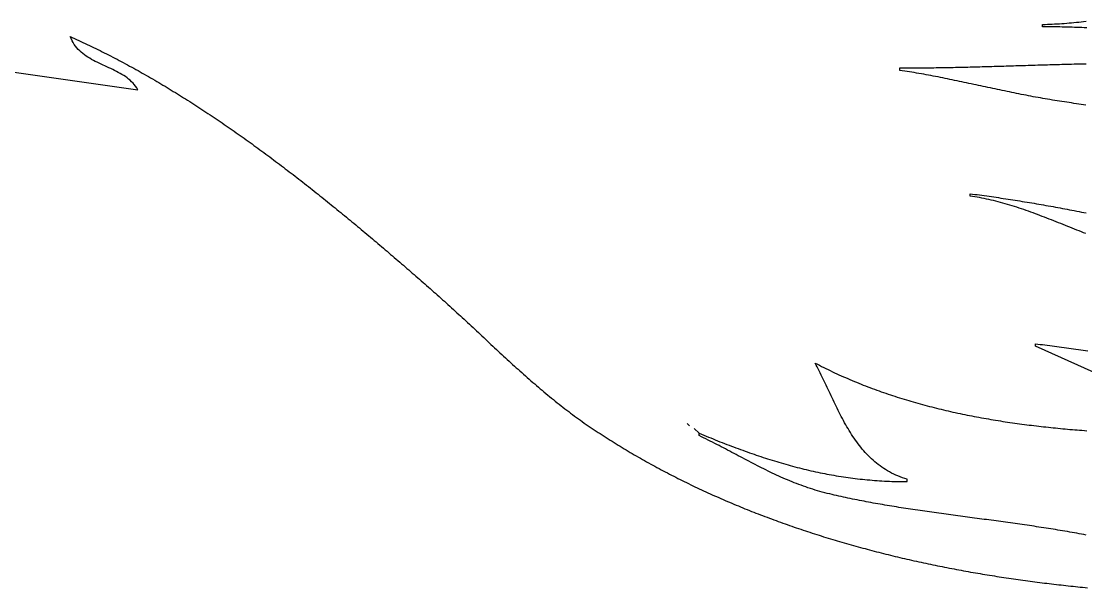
# Model space of a CAD drawing. Extents: x 0 to 3997, y 0 to 1531.
# Drawn here: x 3335.8 to 3775.8, y 295.1 to 529.3 of the extents above; entities that cross this region are included whole.
import ezdxf

# ---------------------------------------------------------------- set-up
doc = ezdxf.new("R2010")
doc.units = 0
doc.layers.add('C159', color=159, linetype='CONTINUOUS')
doc.layers.add('C7', color=7, linetype='CONTINUOUS')

msp = doc.modelspace()

# ---------------------------------------------------------------- linework, layer by layer
at = {"layer": 'C159'}
for points in [[(3776.2053, 526.5892), (3775.1992, 526.6322), (3774.1925, 526.673), (3773.1853, 526.7115), (3772.1775, 526.7478), (3771.1691, 526.7817), (3770.16, 526.8134), (3769.1504, 526.8426), (3768.1401, 526.8694), (3767.1292, 526.8939), (3766.1176, 526.9158), (3765.1054, 526.9353), (3764.0925, 526.9523), (3763.0789, 526.9667), (3762.0645, 526.9786), (3761.0495, 526.9879), (3760.0337, 526.9946), (3759.0172, 526.9986), (3758, 527), (3758, 528), (3758.9899, 528.0237), (3759.9808, 528.054), (3760.9726, 528.0906), (3761.9654, 528.1334), (3762.959, 528.1822), (3763.9535, 528.2369), (3764.9487, 528.2973), (3765.9448, 528.3632), (3766.9416, 528.4344), (3767.9391, 528.5108), (3768.9373, 528.5922), (3769.9361, 528.6784), (3770.9356, 528.7693), (3771.9357, 528.8647), (3772.9363, 528.9645), (3773.9375, 529.0684), (3774.9391, 529.1762), (3775.9413, 529.2879)], [(3326, 509.2469), (3384, 501), (3383.5519, 501.7371), (3383.0683, 502.4358), (3382.5511, 503.0981), (3382.0021, 503.7261), (3381.4232, 504.3219), (3380.8161, 504.8876), (3380.1829, 505.4254), (3379.5254, 505.9373), (3378.8454, 506.4255), (3378.1447, 506.892), (3377.4253, 507.3389), (3376.6891, 507.7685), (3375.9378, 508.1827), (3375.1734, 508.5837), (3374.3977, 508.9736), (3373.6126, 509.3544), (3372.8199, 509.7284), (3372.0215, 510.0976), (3371.2193, 510.4641), (3370.4151, 510.8301), (3369.6109, 511.1975), (3368.8083, 511.5686), (3368.0095, 511.9455), (3367.2161, 512.3302), (3366.4301, 512.7249), (3365.6532, 513.1316), (3364.8875, 513.5525), (3364.1348, 513.9897), (3363.3968, 514.4453), (3362.6755, 514.9213), (3361.9728, 515.42), (3361.2905, 515.9434), (3360.6305, 516.4936), (3359.9945, 517.0728), (3359.3846, 517.6829), (3358.8026, 518.3262), (3358.2503, 519.0048), (3357.7296, 519.7207), (3357.2423, 520.476), (3356.7904, 521.273), (3356.3756, 522.1136), (3356, 523), (3356.8894, 522.6021), (3357.7781, 522.2012), (3358.666, 521.7973), (3359.5531, 521.3906), (3360.4395, 520.9809), (3361.325, 520.5682), (3362.2098, 520.1527), (3363.0938, 519.7343), (3363.977, 519.3131), (3364.8595, 518.889), (3365.7412, 518.4621), (3366.622, 518.0324), (3367.5021, 517.6), (3368.3814, 517.1647), (3369.2599, 516.7267), (3370.1377, 516.286), (3371.0146, 515.8426), (3371.8907, 515.3965), (3372.7661, 514.9477), (3373.6406, 514.4962), (3374.5144, 514.0421), (3375.3874, 513.5854), (3376.2595, 513.1261), (3377.1309, 512.6643), (3378.0015, 512.1998), (3378.8713, 511.7328), (3379.7402, 511.2633), (3380.6084, 510.7913), (3381.4758, 510.3167), (3382.3423, 509.8397), (3383.2081, 509.3603), (3384.0731, 508.8784), (3384.9372, 508.3941), (3385.8005, 507.9073), (3386.6631, 507.4183), (3387.5248, 506.9268), (3388.3857, 506.433), (3389.2458, 505.9368), (3390.1051, 505.4384), (3390.9635, 504.9377), (3391.8212, 504.4346), (3392.678, 503.9294), (3393.5341, 503.4219), (3394.3892, 502.9121), (3395.2436, 502.4002), (3396.0972, 501.8861), (3396.9499, 501.3698), (3397.8018, 500.8514), (3398.6529, 500.3309), (3399.5032, 499.8082), (3400.3526, 499.2834), (3401.2012, 498.7566), (3402.049, 498.2277), (3402.896, 497.6968), (3403.7421, 497.1639), (3404.5874, 496.6289), (3405.4318, 496.092), (3406.2755, 495.5531), (3407.1183, 495.0123), (3407.9602, 494.4695), (3408.8013, 493.9248), (3409.6416, 493.3782), (3410.4811, 492.8298), (3411.3197, 492.2795), (3412.1574, 491.7273), (3412.9943, 491.1734), (3413.8304, 490.6176), (3414.6656, 490.0601), (3415.5, 489.5008), (3416.3336, 488.9397), (3417.1663, 488.3769), (3417.9981, 487.8124), (3418.8291, 487.2462), (3419.6592, 486.6783), (3420.4885, 486.1088), (3421.317, 485.5377), (3422.1446, 484.9649), (3422.9713, 484.3905), (3423.7972, 483.8145), (3424.6222, 483.237), (3425.4464, 482.6579), (3426.2697, 482.0773), (3427.0921, 481.4951), (3427.9137, 480.9115), (3428.7344, 480.3264), (3429.5543, 479.7399), (3430.3732, 479.1519), (3431.1914, 478.5625), (3432.0086, 477.9717), (3432.825, 477.3795), (3433.6406, 476.7859), (3434.4552, 476.191), (3435.269, 475.5948), (3436.0819, 474.9972), (3436.894, 474.3984), (3437.7051, 473.7982), (3438.5154, 473.1969), (3439.3248, 472.5942), (3440.1334, 471.9904), (3440.941, 471.3854), (3441.7478, 470.7791), (3442.5537, 470.1717), (3443.3587, 469.5632), (3444.1629, 468.9535), (3444.9661, 468.3428), (3445.7685, 467.7309), (3446.57, 467.1179), (3447.3706, 466.5039), (3448.1703, 465.8889), (3448.9691, 465.2728), (3449.7671, 464.6557), (3450.5641, 464.0377), (3451.3603, 463.4186), (3452.1555, 462.7987), (3452.9499, 462.1778), (3453.7434, 461.556), (3454.536, 460.9332), (3455.3276, 460.3097), (3456.1184, 459.6852), (3456.9083, 459.0599), (3457.6973, 458.4338), (3458.4854, 457.8069), (3459.2725, 457.1792), (3460.0588, 456.5508), (3460.8442, 455.9216), (3461.6287, 455.2916), (3462.4122, 454.661), (3463.1949, 454.0296), (3463.9766, 453.3976), (3464.7575, 452.7649), (3465.5374, 452.1316), (3466.3164, 451.4977), (3467.0945, 450.8631), (3467.8717, 450.228), (3468.6479, 449.5923), (3469.4233, 448.956), (3470.1977, 448.3193), (3470.9713, 447.682), (3471.7439, 447.0442), (3472.5155, 446.4059), (3473.2863, 445.7672), (3474.0561, 445.128), (3474.8251, 444.4885), (3475.593, 443.8485), (3476.3601, 443.2081), (3477.1262, 442.5674), (3477.8915, 441.9263), (3478.6557, 441.2848), (3479.4191, 440.6431), (3480.1815, 440.0011), (3480.943, 439.3588), (3481.7036, 438.7162), (3482.4632, 438.0734), (3483.2219, 437.4304), (3483.9796, 436.7872), (3484.7364, 436.1437), (3485.4923, 435.5002), (3486.2473, 434.8564), (3487.0013, 434.2126), (3487.7543, 433.5686), (3488.5064, 432.9245), (3489.2576, 432.2804), (3490.0078, 431.6361), (3490.7571, 430.9919), (3491.5054, 430.3476), (3492.2528, 429.7033), (3492.9993, 429.0591), (3493.7448, 428.4149), (3494.4893, 427.7707), (3495.2329, 427.1266), (3495.9755, 426.4825), (3496.7172, 425.8386), (3497.4579, 425.1948), (3498.1977, 424.5512), (3498.9365, 423.9077), (3499.6743, 423.2643), (3500.4112, 422.6212), (3501.1472, 421.9783), (3501.8821, 421.3356), (3502.6162, 420.6932), (3503.3492, 420.051), (3504.0813, 419.4091), (3504.8124, 418.7676), (3505.5426, 418.1263), (3506.2717, 417.4854), (3507, 416.8449), (3507.7435, 416.189), (3508.4865, 415.5306), (3509.229, 414.8697), (3509.971, 414.2065), (3510.7126, 413.541), (3511.4537, 412.8733), (3512.1945, 412.2035), (3512.935, 411.5317), (3513.6752, 410.858), (3514.4151, 410.1824), (3515.1547, 409.5051), (3515.8942, 408.8262), (3516.6336, 408.1458), (3517.3728, 407.4638), (3518.1119, 406.7805), (3518.8511, 406.0959), (3519.5902, 405.4102), (3520.3293, 404.7233), (3521.0685, 404.0354), (3521.8078, 403.3467), (3522.5472, 402.6571), (3523.2868, 401.9667), (3524.0267, 401.2757), (3524.7667, 400.5842), (3525.5071, 399.8922), (3526.2478, 399.1998), (3526.9888, 398.5072), (3527.7302, 397.8143), (3528.4721, 397.1214), (3529.2144, 396.4285), (3529.9572, 395.7356), (3530.7006, 395.0429), (3531.4446, 394.3505), (3532.1891, 393.6585), (3532.9343, 392.9669), (3533.6802, 392.2758), (3534.4268, 391.5853), (3535.1742, 390.8956), (3535.9223, 390.2067), (3536.6713, 389.5187), (3537.4212, 388.8317), (3538.172, 388.1458), (3538.9236, 387.461), (3539.6763, 386.7776), (3540.43, 386.0954), (3541.1847, 385.4147), (3541.9405, 384.7356), (3542.6975, 384.0581), (3543.4556, 383.3823), (3544.2149, 382.7083), (3544.9754, 382.0363), (3545.7372, 381.3662), (3546.5002, 380.6982), (3547.2647, 380.0324), (3548.0305, 379.3688), (3548.7977, 378.7076), (3549.5663, 378.0488), (3550.3365, 377.3926), (3551.1081, 376.739), (3551.8813, 376.0882), (3552.6561, 375.4401), (3553.4326, 374.795), (3554.2107, 374.1528), (3554.9905, 373.5138), (3555.772, 372.8779), (3556.5554, 372.2452), (3557.3405, 371.616), (3558.1275, 370.9901), (3558.9163, 370.3678), (3559.7071, 369.7492), (3560.4998, 369.1342), (3561.2946, 368.5231), (3562.0913, 367.9159), (3562.8901, 367.3127), (3563.6911, 366.7135), (3564.4941, 366.1185), (3565.2994, 365.5278), (3566.1068, 364.9415), (3566.9165, 364.3596), (3567.7285, 363.7822), (3568.5428, 363.2095), (3569.3594, 362.6415), (3570.1785, 362.0783), (3571, 361.52), (3571.8106, 360.9741), (3572.6229, 360.4309), (3573.4369, 359.8902), (3574.2525, 359.3521), (3575.0697, 358.8166), (3575.8885, 358.2837), (3576.709, 357.7533), (3577.531, 357.2255), (3578.3547, 356.7003), (3579.1799, 356.1776), (3580.0068, 355.6574), (3580.8352, 355.1398), (3581.6651, 354.6248), (3582.4966, 354.1122), (3583.3297, 353.6022), (3584.1643, 353.0947), (3585.0005, 352.5897), (3585.8381, 352.0872), (3586.6773, 351.5873), (3587.518, 351.0898), (3588.3602, 350.5949), (3589.2039, 350.1024), (3590.0491, 349.6124), (3590.8958, 349.1249), (3591.7439, 348.6399), (3592.5935, 348.1573), (3593.4446, 347.6772), (3594.2971, 347.1996), (3595.1511, 346.7244), (3596.0064, 346.2517), (3596.8633, 345.7814), (3597.7215, 345.3136), (3598.5811, 344.8482), (3599.4422, 344.3853), (3600.3046, 343.9247), (3601.1684, 343.4666), (3602.0336, 343.0109), (3602.9002, 342.5577), (3603.7681, 342.1068), (3604.6374, 341.6583), (3605.5081, 341.2123), (3606.3801, 340.7686), (3607.2534, 340.3273), (3608.128, 339.8884), (3609.004, 339.4519), (3609.8812, 339.0178), (3610.7598, 338.586), (3611.6397, 338.1566), (3612.5208, 337.7295), (3613.4032, 337.3048), (3614.2869, 336.8825), (3615.1719, 336.4625), (3616.0581, 336.0448), (3616.9456, 335.6295), (3617.8343, 335.2165), (3618.7242, 334.8058), (3619.6153, 334.3974), (3620.5077, 333.9914), (3621.4013, 333.5877), (3622.2961, 333.1862), (3623.192, 332.7871), (3624.0892, 332.3903), (3624.9875, 331.9957), (3625.887, 331.6035), (3626.7877, 331.2135), (3627.6895, 330.8258), (3628.5925, 330.4404), (3629.4966, 330.0572), (3630.4018, 329.6763), (3631.3082, 329.2976), (3632.2157, 328.9212), (3633.1242, 328.5471), (3634.0339, 328.1752), (3634.9447, 327.8055), (3635.8565, 327.4381), (3636.7695, 327.0729), (3637.6835, 326.7099), (3638.5985, 326.3491), (3639.5147, 325.9905), (3640.4318, 325.6342), (3641.35, 325.28), (3642.2692, 324.928), (3643.1895, 324.5783), (3644.1108, 324.2307), (3645.033, 323.8853), (3645.9563, 323.5421), (3646.8805, 323.201), (3647.8058, 322.8622), (3648.732, 322.5254), (3649.6592, 322.1909), (3650.5873, 321.8585), (3651.5164, 321.5282), (3652.4465, 321.2001), (3653.3774, 320.8741), (3654.3094, 320.5503), (3655.2422, 320.2286), (3656.1759, 319.909), (3657.1106, 319.5915), (3658.0461, 319.2761), (3658.9825, 318.9629), (3659.9199, 318.6517), (3660.858, 318.3427), (3661.7971, 318.0357), (3662.737, 317.7308), (3663.6778, 317.4281), (3664.6194, 317.1274), (3665.5618, 316.8287), (3666.5051, 316.5322), (3667.4492, 316.2377), (3668.3941, 315.9452), (3669.3398, 315.6548), (3670.2863, 315.3665), (3671.2336, 315.0802), (3672.1817, 314.796), (3673.1306, 314.5138), (3674.0802, 314.2336), (3675.0305, 313.9554), (3675.9817, 313.6793), (3676.9335, 313.4051), (3677.8861, 313.133), (3678.8395, 312.8629), (3679.7935, 312.5948), (3680.7483, 312.3287), (3681.7037, 312.0646), (3682.6599, 311.8025), (3683.6167, 311.5423), (3684.5743, 311.2841), (3685.5325, 311.0279), (3686.4913, 310.7737), (3687.4509, 310.5214), (3688.411, 310.2711), (3689.3718, 310.0227), (3690.3333, 309.7763), (3691.2954, 309.5318), (3692.258, 309.2892), (3693.2213, 309.0486), (3694.1852, 308.8099), (3695.1497, 308.5732), (3696.1148, 308.3383), (3697.0805, 308.1054), (3698.0467, 307.8743), (3699.0135, 307.6452), (3699.9809, 307.418), (3700.9488, 307.1926), (3701.9172, 306.9692), (3702.8862, 306.7476), (3703.8557, 306.5279), (3704.8257, 306.3101), (3705.7963, 306.0942), (3706.7673, 305.8801), (3707.7388, 305.6678), (3708.7108, 305.4575), (3709.6833, 305.2489), (3710.6563, 305.0423), (3711.6297, 304.8374), (3712.6036, 304.6344), (3713.5779, 304.4332), (3714.5527, 304.2339), (3715.5279, 304.0363), (3716.5035, 303.8406), (3717.4795, 303.6467), (3718.456, 303.4546), (3719.4328, 303.2642), (3720.41, 303.0757), (3721.3877, 302.889), (3722.3657, 302.704), (3723.344, 302.5209), (3724.3228, 302.3395), (3725.3019, 302.1598), (3726.2813, 301.982), (3727.2611, 301.8059), (3728.2412, 301.6315), (3729.2216, 301.459), (3730.2023, 301.2881), (3731.1834, 301.119), (3732.1647, 300.9516), (3733.1464, 300.786), (3734.1283, 300.6221), (3735.1105, 300.4599), (3736.093, 300.2994), (3737.0757, 300.1406), (3738.0587, 299.9835), (3739.0419, 299.8282), (3740.0254, 299.6745), (3741.0091, 299.5225), (3741.993, 299.3722), (3742.9771, 299.2236), (3743.9615, 299.0767), (3744.946, 298.9314), (3745.9308, 298.7878), (3746.9157, 298.6459), (3747.9008, 298.5056), (3748.886, 298.367), (3749.8714, 298.23), (3750.857, 298.0947), (3751.8427, 297.961), (3752.8286, 297.8289), (3753.8146, 297.6985), (3754.8007, 297.5696), (3755.7869, 297.4424), (3756.7732, 297.3169), (3757.7596, 297.1929), (3758.7461, 297.0705), (3759.7327, 296.9497), (3760.7194, 296.8305), (3761.7061, 296.7129), (3762.6929, 296.5969), (3763.6798, 296.4825), (3764.6667, 296.3696), (3765.6536, 296.2583), (3766.6405, 296.1486), (3767.6275, 296.0404), (3768.6145, 295.9338), (3769.6015, 295.8287), (3770.5885, 295.7252), (3771.5754, 295.6232), (3772.5624, 295.5227), (3773.5493, 295.4238), (3774.5362, 295.3264), (3775.5231, 295.2305), (3776.5099, 295.1361)], [(3764, 496.4243), (3763.0101, 496.5796), (3762.0205, 496.7384), (3761.0313, 496.9007), (3760.0424, 497.0662), (3759.0538, 497.2349), (3758.0655, 497.4066), (3757.0776, 497.5813), (3756.0899, 497.7588), (3755.1025, 497.939), (3754.1154, 498.1218), (3753.1285, 498.3071), (3752.1419, 498.4947), (3751.1556, 498.6847), (3750.1694, 498.8767), (3749.1836, 499.0708), (3748.1979, 499.2668), (3747.2124, 499.4646), (3746.2272, 499.6641), (3745.2421, 499.8652), (3744.2572, 500.0677), (3743.2725, 500.2716), (3742.288, 500.4767), (3741.3036, 500.6829), (3740.3194, 500.8902), (3739.3353, 501.0983), (3738.3514, 501.3072), (3737.3675, 501.5168), (3736.3838, 501.727), (3735.4002, 501.9375), (3734.4167, 502.1484), (3733.4333, 502.3596), (3732.4499, 502.5708), (3731.4667, 502.782), (3730.4834, 502.993), (3729.5003, 503.2039), (3728.5171, 503.4143), (3727.5341, 503.6243), (3726.551, 503.8338), (3725.568, 504.0425), (3724.5849, 504.2504), (3723.6019, 504.4574), (3722.6188, 504.6633), (3721.6358, 504.8682), (3720.6527, 505.0717), (3719.6696, 505.2739), (3718.6864, 505.4745), (3717.7032, 505.6736), (3716.7199, 505.8709), (3715.7365, 506.0665), (3714.7531, 506.26), (3713.7696, 506.4516), (3712.7859, 506.6409), (3711.8022, 506.8279), (3710.8183, 507.0126), (3709.8344, 507.1947), (3708.8503, 507.3743), (3707.866, 507.551), (3706.8816, 507.725), (3705.8971, 507.8959), (3704.9123, 508.0638), (3703.9274, 508.2285), (3702.9423, 508.3898), (3701.9571, 508.5478), (3700.9716, 508.7022), (3699.9859, 508.8529), (3699, 509), (3699, 510), (3700.002, 510.0006), (3701.0039, 510.0024), (3702.0057, 510.0053), (3703.0073, 510.0095), (3704.0088, 510.0147), (3705.0102, 510.0211), (3706.0114, 510.0285), (3707.0125, 510.037), (3708.0134, 510.0465), (3709.0143, 510.057), (3710.015, 510.0685), (3711.0156, 510.081), (3712.016, 510.0944), (3713.0164, 510.1086), (3714.0167, 510.1238), (3715.0168, 510.1398), (3716.0169, 510.1566), (3717.0168, 510.1743), (3718.0167, 510.1927), (3719.0165, 510.2118), (3720.0162, 510.2317), (3721.0158, 510.2524), (3722.0153, 510.2736), (3723.0148, 510.2956), (3724.0141, 510.3182), (3725.0134, 510.3413), (3726.0127, 510.3651), (3727.0118, 510.3894), (3728.011, 510.4143), (3729.01, 510.4396), (3730.009, 510.4654), (3731.008, 510.4917), (3732.0069, 510.5185), (3733.0057, 510.5456), (3734.0046, 510.5731), (3735.0034, 510.601), (3736.0021, 510.6292), (3737.0008, 510.6577), (3737.9995, 510.6865), (3738.9982, 510.7156), (3739.9969, 510.7449), (3740.9955, 510.7744), (3741.9941, 510.8041), (3742.9927, 510.834), (3743.9913, 510.864), (3744.99, 510.8941), (3745.9886, 510.9243), (3746.9872, 510.9545), (3747.9858, 510.9848), (3748.9844, 511.0151), (3749.9831, 511.0454), (3750.9817, 511.0756), (3751.9804, 511.1058), (3752.9791, 511.1359), (3753.9778, 511.1659), (3754.9766, 511.1958), (3755.9754, 511.2255), (3756.9742, 511.255), (3757.9731, 511.2843), (3758.972, 511.3134), (3759.971, 511.3422), (3760.97, 511.3707), (3761.9691, 511.3989), (3762.9682, 511.4268), (3763.9674, 511.4543), (3764.9666, 511.4814), (3765.9659, 511.5082), (3766.9653, 511.5345), (3767.9648, 511.5603), (3768.9643, 511.5856), (3769.964, 511.6105), (3770.9637, 511.6348), (3771.9635, 511.6586), (3772.9633, 511.6817), (3773.9633, 511.7043), (3774.9634, 511.7263), (3775.9636, 511.7475)], [(3775.8946, 494.617), (3774.9036, 494.7646), (3773.9124, 494.9128), (3772.9213, 495.0616), (3771.9302, 495.2109), (3770.939, 495.3607), (3769.9478, 495.5111), (3768.9565, 495.662), (3767.9653, 495.8134), (3766.974, 495.9654), (3765.9827, 496.1179), (3764.9913, 496.2708), (3764, 496.4244)], [(3775.8959, 441.5004), (3774.9587, 441.8702), (3774.02, 442.2423), (3773.0797, 442.6163), (3772.1379, 442.9919), (3771.1946, 443.369), (3770.2499, 443.7471), (3769.3039, 444.126), (3768.3566, 444.5053), (3767.4079, 444.8849), (3766.4581, 445.2644), (3765.5071, 445.6434), (3764.5549, 446.0218), (3763.6017, 446.3992), (3762.6474, 446.7754), (3761.6922, 447.15), (3760.736, 447.5227), (3759.7789, 447.8933), (3758.8209, 448.2614), (3757.8622, 448.6268), (3756.9027, 448.9891), (3755.9425, 449.3482), (3754.9816, 449.7036), (3754.0202, 450.0551), (3753.0581, 450.4025), (3752.0956, 450.7453), (3751.1325, 451.0834), (3750.1691, 451.4163), (3749.2052, 451.7439), (3748.2411, 452.0659), (3747.2766, 452.3819), (3746.3119, 452.6916), (3745.3471, 452.9948), (3744.382, 453.2912), (3743.4169, 453.5804), (3742.4517, 453.8622), (3741.4866, 454.1363), (3740.5214, 454.4024), (3739.5564, 454.6602), (3738.5915, 454.9094), (3737.6267, 455.1497), (3736.6622, 455.3809), (3735.698, 455.6026), (3734.7341, 455.8145), (3733.7706, 456.0163), (3732.8075, 456.2079), (3731.8449, 456.3887), (3730.8828, 456.5587), (3729.9212, 456.7174), (3728.9603, 456.8646), (3728, 457), (3728, 458), (3728.983, 457.8742), (3729.9658, 457.7467), (3730.9484, 457.6174), (3731.9309, 457.4864), (3732.9131, 457.3538), (3733.8952, 457.2194), (3734.8771, 457.0834), (3735.8588, 456.9457), (3736.8404, 456.8064), (3737.8218, 456.6654), (3738.803, 456.5228), (3739.784, 456.3787), (3740.7649, 456.2329), (3741.7456, 456.0856), (3742.7261, 455.9367), (3743.7065, 455.7863), (3744.6867, 455.6344), (3745.6667, 455.481), (3746.6466, 455.3261), (3747.6263, 455.1697), (3748.6059, 455.0118), (3749.5853, 454.8525), (3750.5646, 454.6918), (3751.5437, 454.5296), (3752.5226, 454.366), (3753.5014, 454.2011), (3754.4801, 454.0348), (3755.4586, 453.8671), (3756.437, 453.6981), (3757.4152, 453.5278), (3758.3933, 453.3561), (3759.3713, 453.1832), (3760.3491, 453.0089), (3761.3268, 452.8334), (3762.3043, 452.6567), (3763.2817, 452.4787), (3764.259, 452.2995), (3765.2362, 452.1191), (3766.2132, 451.9375), (3767.1901, 451.7547), (3768.1669, 451.5707), (3769.1435, 451.3856), (3770.1201, 451.1994), (3771.0965, 451.0121), (3772.0728, 450.8236), (3773.049, 450.6341), (3774.025, 450.4435), (3775.001, 450.2518), (3775.9768, 450.0591)], [(3786, 381.0286), (3755, 395), (3755, 396), (3755.9869, 395.8722), (3756.9739, 395.744), (3757.961, 395.6152), (3758.9482, 395.4859), (3759.9355, 395.356), (3760.9229, 395.2256), (3761.9103, 395.0948), (3762.8978, 394.9633), (3763.8854, 394.8314), (3764.8731, 394.6989), (3765.8609, 394.566), (3766.8487, 394.4325), (3767.8366, 394.2985), (3768.8246, 394.164), (3769.8126, 394.029), (3770.8008, 393.8935), (3771.789, 393.7575), (3772.7772, 393.621), (3773.7656, 393.484), (3774.754, 393.3465), (3775.7424, 393.2085), (3776.731, 393.07)], [(3775.9922, 316.8984), (3775.0221, 317.0834), (3774.0511, 317.2662), (3773.0794, 317.4467), (3772.1069, 317.625), (3771.1337, 317.8012), (3770.1598, 317.9753), (3769.1852, 318.1474), (3768.21, 318.3176), (3767.2341, 318.4858), (3766.2577, 318.6521), (3765.2806, 318.8165), (3764.3029, 318.9792), (3763.3247, 319.1402), (3762.346, 319.2994), (3761.3667, 319.457), (3760.387, 319.6131), (3759.4067, 319.7676), (3758.4261, 319.9205), (3757.445, 320.0721), (3756.4635, 320.2222), (3755.4816, 320.371), (3754.4993, 320.5185), (3753.5167, 320.6648), (3752.5338, 320.8098), (3751.5505, 320.9537), (3750.567, 321.0965), (3749.5832, 321.2382), (3748.5992, 321.3789), (3747.6149, 321.5186), (3746.6305, 321.6575), (3745.6458, 321.7955), (3744.661, 321.9326), (3743.6761, 322.069), (3742.6911, 322.2047), (3741.7059, 322.3397), (3740.7207, 322.4741), (3739.7354, 322.6079), (3738.7501, 322.7412), (3737.7648, 322.874), (3736.7795, 323.0064), (3735.7942, 323.1384), (3734.8089, 323.2701), (3733.8238, 323.4015), (3732.8387, 323.5326), (3731.8537, 323.6636), (3730.8689, 323.7944), (3729.8842, 323.9252), (3728.8997, 324.0559), (3727.9154, 324.1866), (3726.9313, 324.3174), (3725.9474, 324.4483), (3724.9638, 324.5794), (3723.9805, 324.7106), (3722.9974, 324.8421), (3722.0147, 324.9739), (3721.0324, 325.1061), (3720.0504, 325.2386), (3719.0687, 325.3716), (3718.0875, 325.5051), (3717.1067, 325.6392), (3716.1264, 325.7738), (3715.1465, 325.9091), (3714.1671, 326.0451), (3713.1882, 326.1818), (3712.2098, 326.3192), (3711.232, 326.4576), (3710.2547, 326.5968), (3709.2781, 326.7369), (3708.302, 326.878), (3707.3266, 327.0202), (3706.3518, 327.1634), (3705.3777, 327.3078), (3704.4043, 327.4533), (3703.4317, 327.6), (3702.4597, 327.7481), (3701.4885, 327.8974), (3700.5181, 328.0481), (3699.5485, 328.2002), (3698.5797, 328.3538), (3697.6117, 328.5089), (3696.6446, 328.6656), (3695.6784, 328.8239), (3694.7131, 328.9838), (3693.7487, 329.1455), (3692.7853, 329.3089), (3691.8228, 329.4741), (3690.8613, 329.6412), (3689.9008, 329.8102), (3688.9414, 329.9811), (3687.983, 330.154), (3687.0256, 330.329), (3686.0694, 330.5061), (3685.1142, 330.6853), (3684.1602, 330.8667), (3683.2073, 331.0504), (3682.2557, 331.2363), (3681.3052, 331.4246), (3680.3559, 331.6153), (3679.4079, 331.8084), (3678.4611, 332.004), (3677.5156, 332.2021), (3676.5713, 332.4028), (3675.6285, 332.6061), (3674.6869, 332.8122), (3673.7467, 333.0209), (3672.8079, 333.2324), (3671.8705, 333.4468), (3670.9345, 333.664), (3670, 333.8842), (3668.9688, 334.1348), (3667.9463, 334.395), (3666.9322, 334.6646), (3665.9263, 334.9434), (3664.9284, 335.231), (3663.9381, 335.5274), (3662.9552, 335.8323), (3661.9795, 336.1455), (3661.0108, 336.4668), (3660.0488, 336.7959), (3659.0932, 337.1326), (3658.1438, 337.4767), (3657.2004, 337.8281), (3656.2627, 338.1864), (3655.3304, 338.5514), (3654.4034, 338.923), (3653.4814, 339.3009), (3652.5641, 339.685), (3651.6513, 340.0749), (3650.7427, 340.4705), (3649.8381, 340.8715), (3648.9373, 341.2778), (3648.04, 341.6891), (3647.1459, 342.1052), (3646.2549, 342.5258), (3645.3666, 342.9509), (3644.4809, 343.38), (3643.5974, 343.8131), (3642.7159, 344.25), (3641.8363, 344.6903), (3640.9582, 345.1338), (3640.0813, 345.5805), (3639.2056, 346.03), (3638.3306, 346.4821), (3637.4562, 346.9366), (3636.5821, 347.3933), (3635.7081, 347.8519), (3634.8339, 348.3123), (3633.9593, 348.7743), (3633.084, 349.2375), (3632.2078, 349.7019), (3631.3304, 350.1671), (3630.4516, 350.633), (3629.5712, 351.0994), (3628.6889, 351.566), (3627.8045, 352.0326), (3626.9176, 352.4989), (3626.0281, 352.9649), (3625.1358, 353.4302), (3624.2403, 353.8946), (3623.3415, 354.358), (3622.439, 354.8201), (3621.5327, 355.2806), (3620.6222, 355.7394), (3619.7075, 356.1963), (3618.7881, 356.651), (3617.8639, 357.1033), (3616.9346, 357.5531), (3616, 358), (3616, 359), (3616.9632, 358.5999), (3617.9246, 358.2028), (3618.884, 357.8087), (3619.8416, 357.4176), (3620.7975, 357.0295), (3621.7516, 356.6445), (3622.7042, 356.2626), (3623.6552, 355.8838), (3624.6047, 355.5083), (3625.5529, 355.1359), (3626.4997, 354.7669), (3627.4452, 354.4011), (3628.3895, 354.0386), (3629.3328, 353.6795), (3630.2749, 353.3238), (3631.2161, 352.9716), (3632.1564, 352.6228), (3633.0958, 352.2775), (3634.0344, 351.9358), (3634.9724, 351.5977), (3635.9097, 351.2632), (3636.8464, 350.9323), (3637.7827, 350.6052), (3638.7185, 350.2818), (3639.654, 349.9621), (3640.5892, 349.6462), (3641.5242, 349.3342), (3642.459, 349.0261), (3643.3938, 348.7218), (3644.3286, 348.4216), (3645.2634, 348.1253), (3646.1984, 347.833), (3647.1335, 347.5447), (3648.069, 347.2606), (3649.0048, 346.9806), (3649.941, 346.7048), (3650.8778, 346.4331), (3651.815, 346.1658), (3652.7529, 345.9026), (3653.6915, 345.6438), (3654.6309, 345.3894), (3655.5711, 345.1393), (3656.5123, 344.8936), (3657.4544, 344.6524), (3658.3975, 344.4157), (3659.3418, 344.1835), (3660.2872, 343.9559), (3661.234, 343.7329), (3662.182, 343.5145), (3663.1315, 343.3008), (3664.0824, 343.0919), (3665.0349, 342.8876), (3665.9889, 342.6882), (3666.9447, 342.4935), (3667.9022, 342.3037), (3668.8615, 342.1189), (3669.8227, 341.9389), (3670.7859, 341.7639), (3671.7511, 341.5939), (3672.7185, 341.4289), (3673.6879, 341.2691), (3674.6597, 341.1143), (3675.6337, 340.9647), (3676.6101, 340.8202), (3677.589, 340.681), (3678.5704, 340.547), (3679.5544, 340.4184), (3680.541, 340.295), (3681.5304, 340.177), (3682.5226, 340.0645), (3683.5177, 339.9573), (3684.5157, 339.8556), (3685.5167, 339.7595), (3686.5208, 339.6689), (3687.528, 339.5838), (3688.5385, 339.5044), (3689.5523, 339.4307), (3690.5694, 339.3626), (3691.59, 339.3003), (3692.6141, 339.2437), (3693.6417, 339.1929), (3694.673, 339.148), (3695.708, 339.1089), (3696.7468, 339.0758), (3697.7894, 339.0486), (3698.836, 339.0274), (3699.8866, 339.0122), (3700.9412, 339.003), (3702, 339), (3702, 340), (3701.0206, 340.2971), (3700.062, 340.617), (3699.1236, 340.9591), (3698.2052, 341.323), (3697.3063, 341.7082), (3696.4266, 342.1142), (3695.5657, 342.5406), (3694.7232, 342.987), (3693.8987, 343.4528), (3693.0919, 343.9376), (3692.3023, 344.4409), (3691.5296, 344.9624), (3690.7735, 345.5014), (3690.0335, 346.0576), (3689.3093, 346.6306), (3688.6004, 347.2197), (3687.9066, 347.8246), (3687.2274, 348.4449), (3686.5624, 349.08), (3685.9114, 349.7295), (3685.2738, 350.3929), (3684.6493, 351.0698), (3684.0376, 351.7597), (3683.4382, 352.4622), (3682.8509, 353.1768), (3682.2751, 353.9029), (3681.7106, 354.6403), (3681.1569, 355.3883), (3680.6137, 356.1466), (3680.0806, 356.9147), (3679.5572, 357.6921), (3679.0431, 358.4784), (3678.5381, 359.2731), (3678.0415, 360.0757), (3677.5533, 360.8858), (3677.0728, 361.7029), (3676.5998, 362.5266), (3676.1338, 363.3563), (3675.6746, 364.1918), (3675.2217, 365.0323), (3674.7747, 365.8776), (3674.3332, 366.7272), (3673.897, 367.5805), (3673.4656, 368.4372), (3673.0386, 369.2967), (3672.6156, 370.1587), (3672.1963, 371.0226), (3671.7803, 371.888), (3671.3673, 372.7544), (3670.9567, 373.6214), (3670.5483, 374.4885), (3670.1418, 375.3552), (3669.7366, 376.2211), (3669.3324, 377.0857), (3668.9289, 377.9486), (3668.5257, 378.8093), (3668.1223, 379.6674), (3667.7185, 380.5223), (3667.3138, 381.3736), (3666.9079, 382.2209), (3666.5003, 383.0637), (3666.0908, 383.9015), (3665.6789, 384.7339), (3665.2642, 385.5604), (3664.8464, 386.3805), (3664.4251, 387.1939), (3664, 388), (3664.8819, 387.5389), (3665.7659, 387.0827), (3666.6521, 386.6312), (3667.5403, 386.1845), (3668.4306, 385.7426), (3669.3229, 385.3054), (3670.2172, 384.8728), (3671.1135, 384.445), (3672.0119, 384.0217), (3672.9121, 383.6031), (3673.8143, 383.1891), (3674.7184, 382.7796), (3675.6244, 382.3747), (3676.5323, 381.9743), (3677.442, 381.5783), (3678.3536, 381.1868), (3679.2669, 380.7998), (3680.1821, 380.4171), (3681.099, 380.0389), (3682.0177, 379.6649), (3682.9381, 379.2954), (3683.8602, 378.9301), (3684.7841, 378.5691), (3685.7095, 378.2123), (3686.6367, 377.8598), (3687.5654, 377.5115), (3688.4958, 377.1673), (3689.4277, 376.8273), (3690.3612, 376.4914), (3691.2963, 376.1596), (3692.2329, 375.8319), (3693.171, 375.5082), (3694.1105, 375.1886), (3695.0516, 374.8729), (3695.9941, 374.5612), (3696.938, 374.2535), (3697.8833, 373.9496), (3698.83, 373.6497), (3699.778, 373.3536), (3700.7274, 373.0614), (3701.6781, 372.773), (3702.6301, 372.4883), (3703.5834, 372.2074), (3704.5379, 371.9303), (3705.4937, 371.6569), (3706.4507, 371.3871), (3707.4089, 371.121), (3708.3683, 370.8586), (3709.3289, 370.5997), (3710.2905, 370.3445), (3711.2533, 370.0928), (3712.2172, 369.8446), (3713.1822, 369.5999), (3714.1482, 369.3587), (3715.1152, 369.121), (3716.0833, 368.8866), (3717.0524, 368.6557), (3718.0224, 368.4282), (3718.9934, 368.204), (3719.9653, 367.9831), (3720.9381, 367.7655), (3721.9118, 367.5512), (3722.8864, 367.3402), (3723.8618, 367.1323), (3724.8381, 366.9277), (3725.8152, 366.7262), (3726.793, 366.5279), (3727.7717, 366.3327), (3728.751, 366.1406), (3729.7311, 365.9515), (3730.7119, 365.7655), (3731.6934, 365.5825), (3732.6756, 365.4025), (3733.6584, 365.2254), (3734.6418, 365.0513), (3735.6259, 364.8801), (3736.6105, 364.7118), (3737.5957, 364.5463), (3738.5814, 364.3837), (3739.5676, 364.2239), (3740.5544, 364.0669), (3741.5416, 363.9126), (3742.5293, 363.761), (3743.5175, 363.6122), (3744.506, 363.466), (3745.495, 363.3225), (3746.4843, 363.1816), (3747.474, 363.0434), (3748.464, 362.9077), (3749.4544, 362.7745), (3750.445, 362.6439), (3751.4359, 362.5158), (3752.4271, 362.3901), (3753.4185, 362.2669), (3754.4102, 362.1461), (3755.402, 362.0277), (3756.394, 361.9117), (3757.3861, 361.798), (3758.3784, 361.6866), (3759.3708, 361.5776), (3760.3633, 361.4708), (3761.3559, 361.3662), (3762.3485, 361.2639), (3763.3411, 361.1637), (3764.3338, 361.0657), (3765.3264, 360.9699), (3766.3191, 360.8761), (3767.3116, 360.7845), (3768.3041, 360.6949), (3769.2965, 360.6073), (3770.2888, 360.5218), (3771.281, 360.4382), (3772.273, 360.3566), (3773.2648, 360.2769), (3774.2565, 360.1991), (3775.2479, 360.1233), (3776.2391, 360.0492)]]:
    msp.add_lwpolyline(points, dxfattribs=at)
at = {"layer": 'C7'}
for points in [[(3611, 363), (3612, 362), (3611, 363)], [(3614, 361), (3616, 359), (3614, 361)]]:
    msp.add_lwpolyline(points, dxfattribs=at)

doc.saveas('drawing.dxf')
